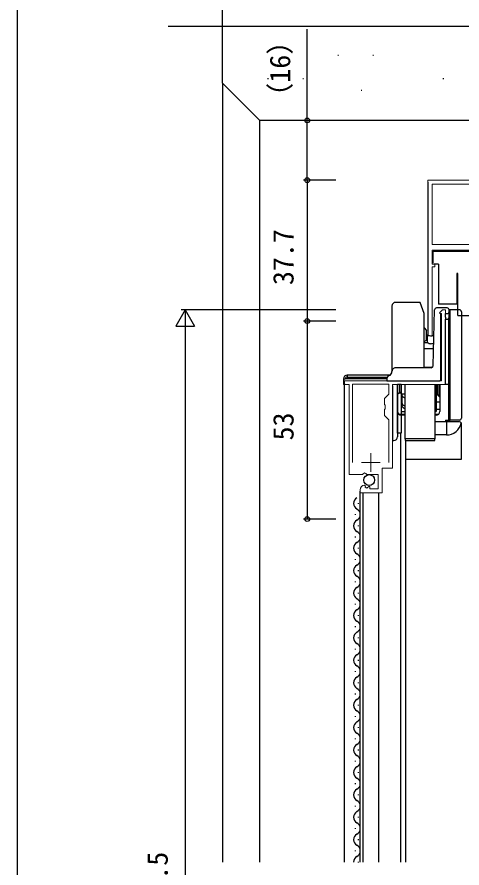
# Model space of a CAD drawing. Units: millimetres, scale not verified. Extents: x -437 to 438, y -331 to 329.
# Drawn here: x -436.9 to -317.7, y -26.3 to 201.5 of the extents above; entities that cross this region are included whole.
import ezdxf
from ezdxf.enums import TextEntityAlignment as Align

# ---------------------------------------------------------------- set-up
doc = ezdxf.new("R2010")
doc.units = ezdxf.units.MM
doc.header["$LTSCALE"] = 2
doc.layers.add('0-2_YKK_11', color=7, linetype='Continuous', lineweight=18)
for name, color, linetype in [('0-4_YKK_12', 2, 'Continuous'), ('0-5_YKK_13', 4, 'Continuous'), ('0-7_YKK_D', 6, 'Continuous'), ('0-8_YKK_ZWAK', 7, 'Continuous'), ('0-9_YSS_K', 3, 'Continuous'), ('0-A_YSS_KE', 3, 'Continuous')]:
    doc.layers.add(name, color=color, linetype=linetype)
doc.styles.add('ＭＳ ゴシック', font='')
doc.styles.get('ＭＳ ゴシック').set_extended_font_data('MS Gothic')

msp = doc.modelspace()

# ---------------------------------------------------------------- linework, layer by layer
at = {"layer": '0-2_YKK_11'}
for p, q in [((-342.195, 84.703), (-342.195, 79.703)), ((-344.695, 82.203), (-339.695, 82.203))]:
    msp.add_line(p, q, dxfattribs=at)
at = {"layer": '0-2_YKK_11', "color": 211}
for points in [[(-306.597, 139.1), (-325.697, 139.1), (-325.697, 135.3), (-324.997, 135.3), (-324.997, 134.6), (-325.697, 134.6), (-325.697, 116.1), (-326.897, 116.1), (-326.897, 157.8), (-303.597, 157.8)], [(-302.17, 140.6), (-325.697, 140.6), (-325.697, 156.7), (-306.497, 156.7), (-306.497, 154.1), (-298.397, 154.1), (-298.397, 146.277)]]:
    msp.add_lwpolyline(points, dxfattribs=at)
at = {"layer": '0-2_YKK_11'}
for points in [[(-344.995, 74.907), (-344.995, 74.103), (-339.095, 74.103), (-339.095, 80.703), (-336.395, 80.703), (-336.395, 103.103), (-322.195, 103.103), (-322.195, 123.103), (-322.995, 123.103), (-323.795, 122.303), (-323.595, 122.103), (-323.195, 122.103), (-323.195, 104.103)], [(-323.195, 104.103), (-349.195, 104.103), (-349.195, 103.103), (-347.995, 103.103), (-347.995, 79.003), (-344.364, 79.003), (-343.823, 79.456), (-343.495, 79.303), (-343.195, 79.003), (-340.195, 79.003), (-340.195, 75.203), (-342.395, 75.203), (-342.395, 75.836), (-342.642, 75.939), (-343.219, 75.362), (-343.687, 75.632), (-343.602, 75.951), (-343.813, 76.202)], [(-337.295, 82.203), (-337.295, 93.653), (-338.495, 94.853), (-338.495, 96.432), (-338.352, 96.624), (-338.352, 97.582), (-338.495, 97.774), (-338.495, 99.353), (-337.295, 100.553), (-337.295, 103.203), (-347.095, 103.203), (-347.095, 82.203)]]:
    msp.add_lwpolyline(points, dxfattribs=at)
msp.add_arc((-343.695, 74.907), 1.3, 95.2159, 180.00002, dxfattribs=at)
at = {"layer": '0-4_YKK_12'}
for p, q in [((-326.895, 157.3), (-326.895, 116.348)), ((-349.195, -24.747), (-349.195, 103.103)), ((-334.095, -24.747), (-334.095, 90.103)), ((-332.895, 87.237), (-332.895, -24.747)), ((-344.995, -24.747), (-344.995, 74.602)), ((-344.195, -24.747), (-344.195, 74.103)), ((-339.995, -24.747), (-339.995, 74.103)), ((-345.495, 71.198), (-345.495, 71.398)), ((-346.255, 68.198), (-346.255, 68.398)), ((-345.495, 65.198), (-345.495, 65.398)), ((-346.255, 62.198), (-346.255, 62.398)), ((-345.495, 59.198), (-345.495, 59.398)), ((-346.255, 56.198), (-346.255, 56.398)), ((-345.495, 53.198), (-345.495, 53.398)), ((-346.255, 50.198), (-346.255, 50.398)), ((-345.495, 47.198), (-345.495, 47.398)), ((-346.255, 44.198), (-346.255, 44.398)), ((-345.495, 41.198), (-345.495, 41.398)), ((-346.255, 38.198), (-346.255, 38.398)), ((-345.495, 35.198), (-345.495, 35.398)), ((-346.255, 32.198), (-346.255, 32.398)), ((-345.495, 29.198), (-345.495, 29.398)), ((-346.255, 26.198), (-346.255, 26.398)), ((-345.495, 23.198), (-345.495, 23.398)), ((-346.255, 20.198), (-346.255, 20.398)), ((-345.495, 17.198), (-345.495, 17.398)), ((-346.255, 14.198), (-346.255, 14.398)), ((-345.495, 11.198), (-345.495, 11.398)), ((-346.255, 8.198), (-346.255, 8.398)), ((-345.495, 5.198), (-345.495, 5.398)), ((-346.255, 2.198), (-346.255, 2.398)), ((-345.495, -0.802), (-345.495, -0.602)), ((-346.255, -3.802), (-346.255, -3.602)), ((-345.495, -6.802), (-345.495, -6.602)), ((-346.255, -9.802), (-346.255, -9.602)), ((-345.495, -12.802), (-345.495, -12.602)), ((-346.255, -15.802), (-346.255, -15.602)), ((-345.495, -18.802), (-345.495, -18.602)), ((-346.255, -21.802), (-346.255, -21.602)), ((-345.495, -24.802), (-345.495, -24.602))]:
    msp.add_line(p, q, dxfattribs=at)
for centre, start, end in [((-345.036, 71.298), 119.20255, 240.79746), ((-346.713, 68.298), 299.20255, 60.79746), ((-345.036, 65.298), 119.20255, 240.79746), ((-346.713, 62.298), 299.20255, 60.79746), ((-345.036, 59.298), 119.20255, 240.79746), ((-346.713, 56.298), 299.20255, 60.79746), ((-345.036, 53.298), 119.20255, 240.79746), ((-346.713, 50.298), 299.20255, 60.79746), ((-345.036, 47.298), 119.20255, 240.79746), ((-346.713, 44.298), 299.20255, 60.79746), ((-345.036, 41.298), 119.20255, 240.79746), ((-346.713, 38.298), 299.20255, 60.79746), ((-345.036, 35.298), 119.20255, 240.79746), ((-346.713, 32.298), 299.20255, 60.79746), ((-345.036, 29.298), 119.20255, 240.79746), ((-346.713, 26.298), 299.20255, 60.79746), ((-345.036, 23.298), 119.20255, 240.79746), ((-346.713, 20.298), 299.20255, 60.79746), ((-345.036, 17.298), 119.20255, 240.79746), ((-346.713, 14.298), 299.20255, 60.79746), ((-345.036, 11.298), 119.20255, 240.79746), ((-346.713, 8.298), 299.20255, 60.79746), ((-345.036, 5.298), 119.20255, 240.79746), ((-346.713, 2.298), 299.20255, 60.79746), ((-345.036, -0.702), 119.20255, 240.79746), ((-346.713, -3.702), 299.20255, 60.79746), ((-345.036, -6.702), 119.20255, 240.79746), ((-346.713, -9.702), 299.20255, 60.79746), ((-345.036, -12.702), 119.20255, 240.79746), ((-346.713, -15.702), 299.20255, 60.79746), ((-345.036, -18.702), 119.20255, 240.79746), ((-346.713, -21.702), 299.20255, 60.79746), ((-345.036, -24.702), 119.20255, 181.51672)]:
    msp.add_arc(centre, 1.718, start, end, dxfattribs=at)
at = {"layer": '0-5_YKK_13'}
for p, q in [((-325.495, 135.603), (-325.495, 138.803)), ((-325.495, 138.803), (-324.995, 138.803)), ((-324.995, 138.803), (-307.095, 138.803)), ((-324.995, 135.303), (-325.195, 135.303)), ((-323.995, 135.303), (-324.995, 135.303)), ((-323.995, 135.303), (-323.995, 132.803)), ((-323.995, 132.803), (-323.995, 124.603)), ((-318.895, 132.803), (-319.095, 132.803)), ((-319.095, 132.803), (-319.095, 124.603)), ((-318.895, 121.603), (-318.895, 132.803)), ((-336.495, 124.1), (-336.495, 106.6)), ((-328.987, 125.1), (-335.495, 125.1)), ((-328.623, 124.1), (-328.987, 125.1)), ((-325.483, 108.088), (-325.107, 123.112)), ((-324.332, 123.6), (-324.607, 123.6)), ((-324.376, 123.6), (-324.607, 123.6)), ((-321.695, 123.6), (-324.332, 123.6)), ((-319.095, 124.603), (-323.995, 124.603)), ((-320.895, 123.103), (-321.195, 123.103)), ((-321.195, 122.6), (-321.195, 123.1)), ((-318.395, 123.103), (-320.895, 123.103)), ((-320.895, 93.603), (-320.895, 123.103)), ((-323.395, 104.6), (-323.395, 122.1)), ((-322.195, 122.1), (-321.695, 122.1)), ((-322.195, 121.1), (-322.195, 122.1)), ((-321.195, 121.1), (-321.195, 122.6)), ((-318.895, 121.603), (-307.095, 121.603)), ((-317.895, 122.603), (-317.895, 94.103)), ((-322.195, 103.103), (-322.195, 120.6)), ((-327.895, 118.253), (-327.245, 117.603)), ((-327.245, 116.403), (-326.978, 116.403)), ((-327.895, 114.591), (-327.245, 114.967)), ((-327.895, 114.389), (-326.978, 114.389)), ((-327.895, 112.789), (-325.365, 112.789)), ((-325.925, 107.6), (-335.495, 107.6)), ((-327.895, 107.748), (-325.845, 107.748)), ((-337.069, 105.603), (-348.495, 105.603)), ((-349.495, 104.603), (-348.995, 104.603)), ((-349.495, 104.603), (-349.495, 103.103)), ((-348.995, 103.103), (-349.495, 103.103)), ((-337.895, 104.603), (-348.995, 104.603)), ((-337.895, 104.6), (-337.895, 104.1)), ((-337.895, 104.103), (-323.895, 104.1)), ((-336.395, 102.8), (-336.395, 90.1)), ((-333.995, 103.103), (-334.995, 103.103)), ((-334.995, 103.1), (-334.995, 90.103)), ((-334.995, 90.1), (-334.995, 103.1)), ((-334.495, 103.1), (-334.495, 100.903)), ((-333.995, 103.1), (-333.995, 90.103)), ((-332.995, 88.6), (-332.995, 103.1)), ((-324.995, 103.1), (-324.995, 88.6)), ((-324.845, 101.503), (-324.845, 103.1)), ((-324.695, 103.1), (-324.695, 95.903)), ((-324.395, 103.1), (-324.395, 100.403)), ((-323.945, 103.1), (-323.945, 100.053)), ((-323.695, 104.142), (-323.695, 104.1)), ((-323.695, 103.103), (-323.695, 95.906)), ((-321.395, 103.103), (-321.328, 103.103)), ((-334.495, 100.903), (-334.995, 100.403)), ((-334.495, 100.903), (-333.995, 100.903)), ((-332.995, 100.503), (-333.995, 100.503)), ((-333.845, 100.503), (-333.845, 98.359)), ((-324.845, 101.503), (-324.995, 101.503)), ((-324.845, 100.028), (-324.845, 101.503)), ((-324.395, 100.503), (-324.695, 100.503)), ((-324.695, 100.403), (-324.395, 100.403)), ((-324.395, 100.403), (-323.695, 99.703)), ((-333.845, 97.575), (-333.845, 98.359)), ((-324.845, 100.028), (-324.845, 97.574)), ((-324.695, 100.003), (-324.695, 96.074)), ((-323.695, 98.403), (-324.695, 98.403)), ((-333.995, 95.903), (-332.995, 95.903)), ((-324.995, 95.903), (-324.695, 95.903)), ((-324.845, 97.238), (-324.845, 97.574)), ((-323.695, 96.403), (-324.695, 96.403)), ((-334.709, 95.203), (-332.995, 95.203)), ((-332.995, 94.903), (-333.995, 94.903)), ((-324.995, 95.203), (-323.981, 95.203)), ((-324.695, 94.903), (-324.995, 94.903)), ((-322.195, 93.603), (-322.195, 93.103)), ((-322.195, 93.603), (-321.328, 93.603)), ((-318.395, 93.603), (-320.895, 93.603)), ((-322.195, 93.103), (-324.995, 93.103)), ((-321.895, 93.103), (-322.195, 93.103)), ((-318.395, 93.103), (-321.895, 93.103)), ((-321.895, 93.103), (-321.895, 89.603)), ((-336.395, 90.1), (-336.395, 88.1)), ((-333.995, 90.103), (-334.995, 90.103)), ((-334.995, 90.1), (-334.995, 89.1)), ((-321.895, 89.603), (-324.995, 89.603)), ((-336.395, 88.1), (-335.995, 88.1)), ((-332.995, 88.6), (-332.995, 88.1)), ((-324.995, 88.6), (-332.995, 88.6)), ((-332.895, 88.1), (-332.895, 83.103))]:
    msp.add_line(p, q, dxfattribs=at)
for points in [[(-327.895, 107.6), (-327.895, 122.1), (-328.623, 124.1)], [(-322.195, 121.1), (-322.195, 120.6), (-321.695, 120.6)], [(-321.395, 120.7), (-321.395, 103.103), (-322.195, 103.103)], [(-327.245, 114.967), (-327.245, 116.603), (-327.245, 117.603)], [(-326.978, 114.389), (-326.978, 115.023), (-326.978, 116.403)], [(-326.978, 114.389), (-326.771, 114.244), (-326.544, 114.135), (-326.302, 114.067), (-326.051, 114.043), (-325.8, 114.065), (-325.557, 114.131), (-325.329, 114.238)], [(-325.567, 107.822), (-325.701, 107.767), (-325.845, 107.748)], [(-348.495, 105.603), (-348.495, 105.103), (-337.759, 105.103)], [(-334.045, 103.1), (-334.045, 101.003), (-334.495, 101.003)], [(-324.695, 100.003), (-324.695, 103.1), (-324.695, 96.074)], [(-324.395, 103.1), (-324.395, 100.503), (-323.945, 100.053)], [(-321.328, 103.103), (-321.328, 93.603), (-320.895, 93.603)], [(-332.995, 99.506), (-333.163, 99.551), (-333.32, 99.63), (-333.459, 99.735), (-333.579, 99.863), (-333.678, 100.007), (-333.754, 100.165), (-333.807, 100.331), (-333.836, 100.503)], [(-333.845, 98.359), (-333.829, 98.183), (-333.783, 98.012), (-333.706, 97.852), (-333.603, 97.707), (-333.476, 97.584), (-333.329, 97.485), (-333.167, 97.412), (-332.995, 97.371)], [(-332.995, 96.62), (-333.263, 96.691), (-333.499, 96.84), (-333.685, 97.047), (-333.805, 97.3), (-333.845, 97.575)], [(-324.845, 97.574), (-324.863, 97.435), (-324.915, 97.305), (-324.995, 97.189)], [(-324.845, 97.238), (-324.862, 97.05), (-324.912, 96.867), (-324.995, 96.697)], [(-332.895, 83.103), (-317.895, 83.103), (-317.895, 92.603)], [(-332.995, 88.1), (-324.995, 88.1), (-324.995, 88.6)]]:
    msp.add_lwpolyline(points, dxfattribs=at)
msp.add_circle((-342.595, 77.55), 1.45, dxfattribs=at)
for centre, radius, start, end in [((-335.495, 124.1), 1, 90, 180), ((-324.607, 123.1), 0.5, 90, 178.59347), ((-321.695, 123.1), 0.5, 0, 90), ((-318.395, 122.603), 0.5, 0, 90), ((-321.695, 122.6), 0.5, 270, 0), ((-321.695, 121.1), 0.5, 270, 0), ((-326.045, 117.703), 1.6, 234.34091, 298.65952), ((-335.495, 106.6), 1, 90, 182.62119), ((-325.983, 108.1), 0.5, 270.0285, 358.1907), ((-348.495, 104.603), 1, 90, 180), ((-348.495, 104.603), 0.5, 90, 180), ((-336.895, 104.6), 1, 107.39477, 180), ((-337.493, 106.509), 1, 287.39477, 2.62119), ((-323.895, 104.6), 0.5, 270, 0), ((-325.045, 100.003), 0.35, 278.21321, 0), ((-333.995, 95.903), 1, 180, 270), ((-324.695, 95.903), 1, 270, 0), ((-318.395, 94.103), 0.5, 270, 0), ((-321.895, 93.603), 4, 270, 349.26743), ((-318.395, 92.603), 0.5, 30.67705, 90), ((-318.395, 92.603), 0.5, 0, 30.67705), ((-335.995, 89.1), 1, 270, 0)]:
    msp.add_arc(centre, radius, start, end, dxfattribs=at)
msp.add_ellipse((-325.195, 96.074), major_axis=(0.5, 0), ratio=0.34202, start_param=5.1239058, end_param=7.4424648, dxfattribs=at)
at = {"layer": '0-7_YKK_D'}
for p, q in [((-351.495, 173.803), (-360.195, 173.803)), ((-351.495, 157.803), (-360.195, 157.803)), ((-351.495, 157.803), (-360.195, 157.803)), ((-359.195, 157.803), (-359.195, 120.103)), ((-391.9, 123.103), (-394.4, 118.773)), ((-351.495, 123.103), (-392.9, 123.103)), ((-391.9, 123.103), (-389.4, 118.773)), ((-391.9, 123.103), (-391.9, 114.443)), ((-394.4, 118.773), (-389.4, 118.773)), ((-351.495, 120.103), (-360.195, 120.103)), ((-351.495, 120.103), (-360.195, 120.103)), ((-359.195, 120.103), (-359.195, 67.103)), ((-391.9, 118.103), (-391.9, -209.097)), ((-351.495, 67.103), (-360.195, 67.103))]:
    msp.add_line(p, q, dxfattribs=at)
for points in [[(-296.898, 184.595), (-298.361, 186.684), (-306.905, 198.885), (-396.448, 198.885)], [(-359.195, 157.803), (-359.195, 173.803), (-359.195, 198.208)]]:
    msp.add_lwpolyline(points, dxfattribs=at)
for centre in [(-359.195, 173.803), (-359.195, 157.803), (-359.195, 157.803), (-359.195, 120.103), (-359.195, 120.103), (-359.195, 67.103)]:
    msp.add_circle(centre, 0.637, dxfattribs=at)
at = {"layer": '0-8_YKK_ZWAK'}
msp.add_line((-436.9, 293.8), (-436.9, -331.2), dxfattribs=at)
at = {"layer": '0-9_YSS_K'}
for p, q in [((-324.193, 198.975), (-323.993, 198.975)), ((-351.009, 191.239), (-350.809, 191.239)), ((-341.622, 191.239), (-341.422, 191.239)), ((-369.783, 184.981), (-369.583, 184.981)), ((-360.396, 184.981), (-360.196, 184.981)), ((-322.847, 184.981), (-322.647, 184.981)), ((-381.9, 183.8), (-381.9, -24.747)), ((-344.751, 181.852), (-344.551, 181.852)), ((-371.9, -24.747), (-371.9, 173.8))]:
    msp.add_line(p, q, dxfattribs=at)
at = {"layer": '0-A_YSS_KE'}
for p, q in [((-381.9, 183.8), (-381.9, 243.8)), ((-371.9, 173.8), (-381.9, 183.8))]:
    msp.add_line(p, q, dxfattribs=at)
msp.add_lwpolyline([(-296.897, 173.8), (-296.897, 183.8), (-306.897, 183.8), (-306.897, 173.8), (-371.9, 173.8)], dxfattribs=at)

# ---------------------------------------------------------------- texts
at = {"layer": '0-7_YKK_D', "style": 'ＭＳ ゴシック'}
for s, p in [('（16）', (-362.09, 176.393)), ('37.7', (-361.195, 129.727)), ('53', (-361.195, 88.148)), ('網戸出来高 MH＝BHn＋33.5', (-394.88, -111.847))]:
    msp.add_text(s, height=5.499, rotation=90, dxfattribs=at).set_placement(p, align=Align.BOTTOM_LEFT)

doc.saveas('drawing.dxf')
